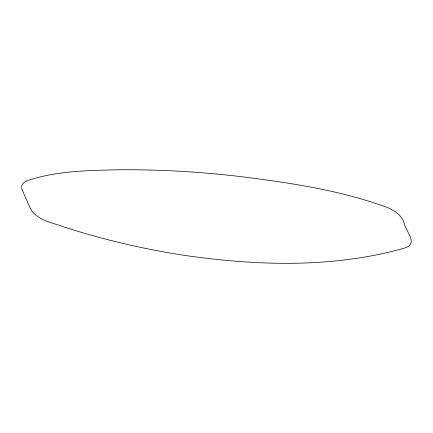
<?xml version="1.0" encoding="UTF-8"?>
<svg xmlns="http://www.w3.org/2000/svg" width="433" height="433" viewBox="0 0 433 433"><rect width="100%" height="100%" fill="white"/><g stroke="black" fill="none" stroke-linecap="round" stroke-linejoin="round"><path stroke-width="0.65" d="M26.326 181.048C53.914 171.371 83.618 170.645 112.558 169.877C154.922 169.157 197.307 171.571 239.384 176.447C286.435 182.39 333.859 189.124 378.907 204.533C389.408 207.64 401.445 212.69 404.568 224.294C405.791 231.141 417.558 242.247 406.657 247.254A24.064 11.166 13.8 0 1 405.375 247.811C333.816 268.352 257.64 265.884 184.626 255.389C144.075 249.213 104.012 239.822 64.961 227.282C53.622 222.876 39.446 221.198 31.674 210.833C28.188 204.019 25.341 196.863 22.143 189.898M22.186 189.903A26.635 12.362 13.8 0 1 26.245 181.005"/></g></svg>
